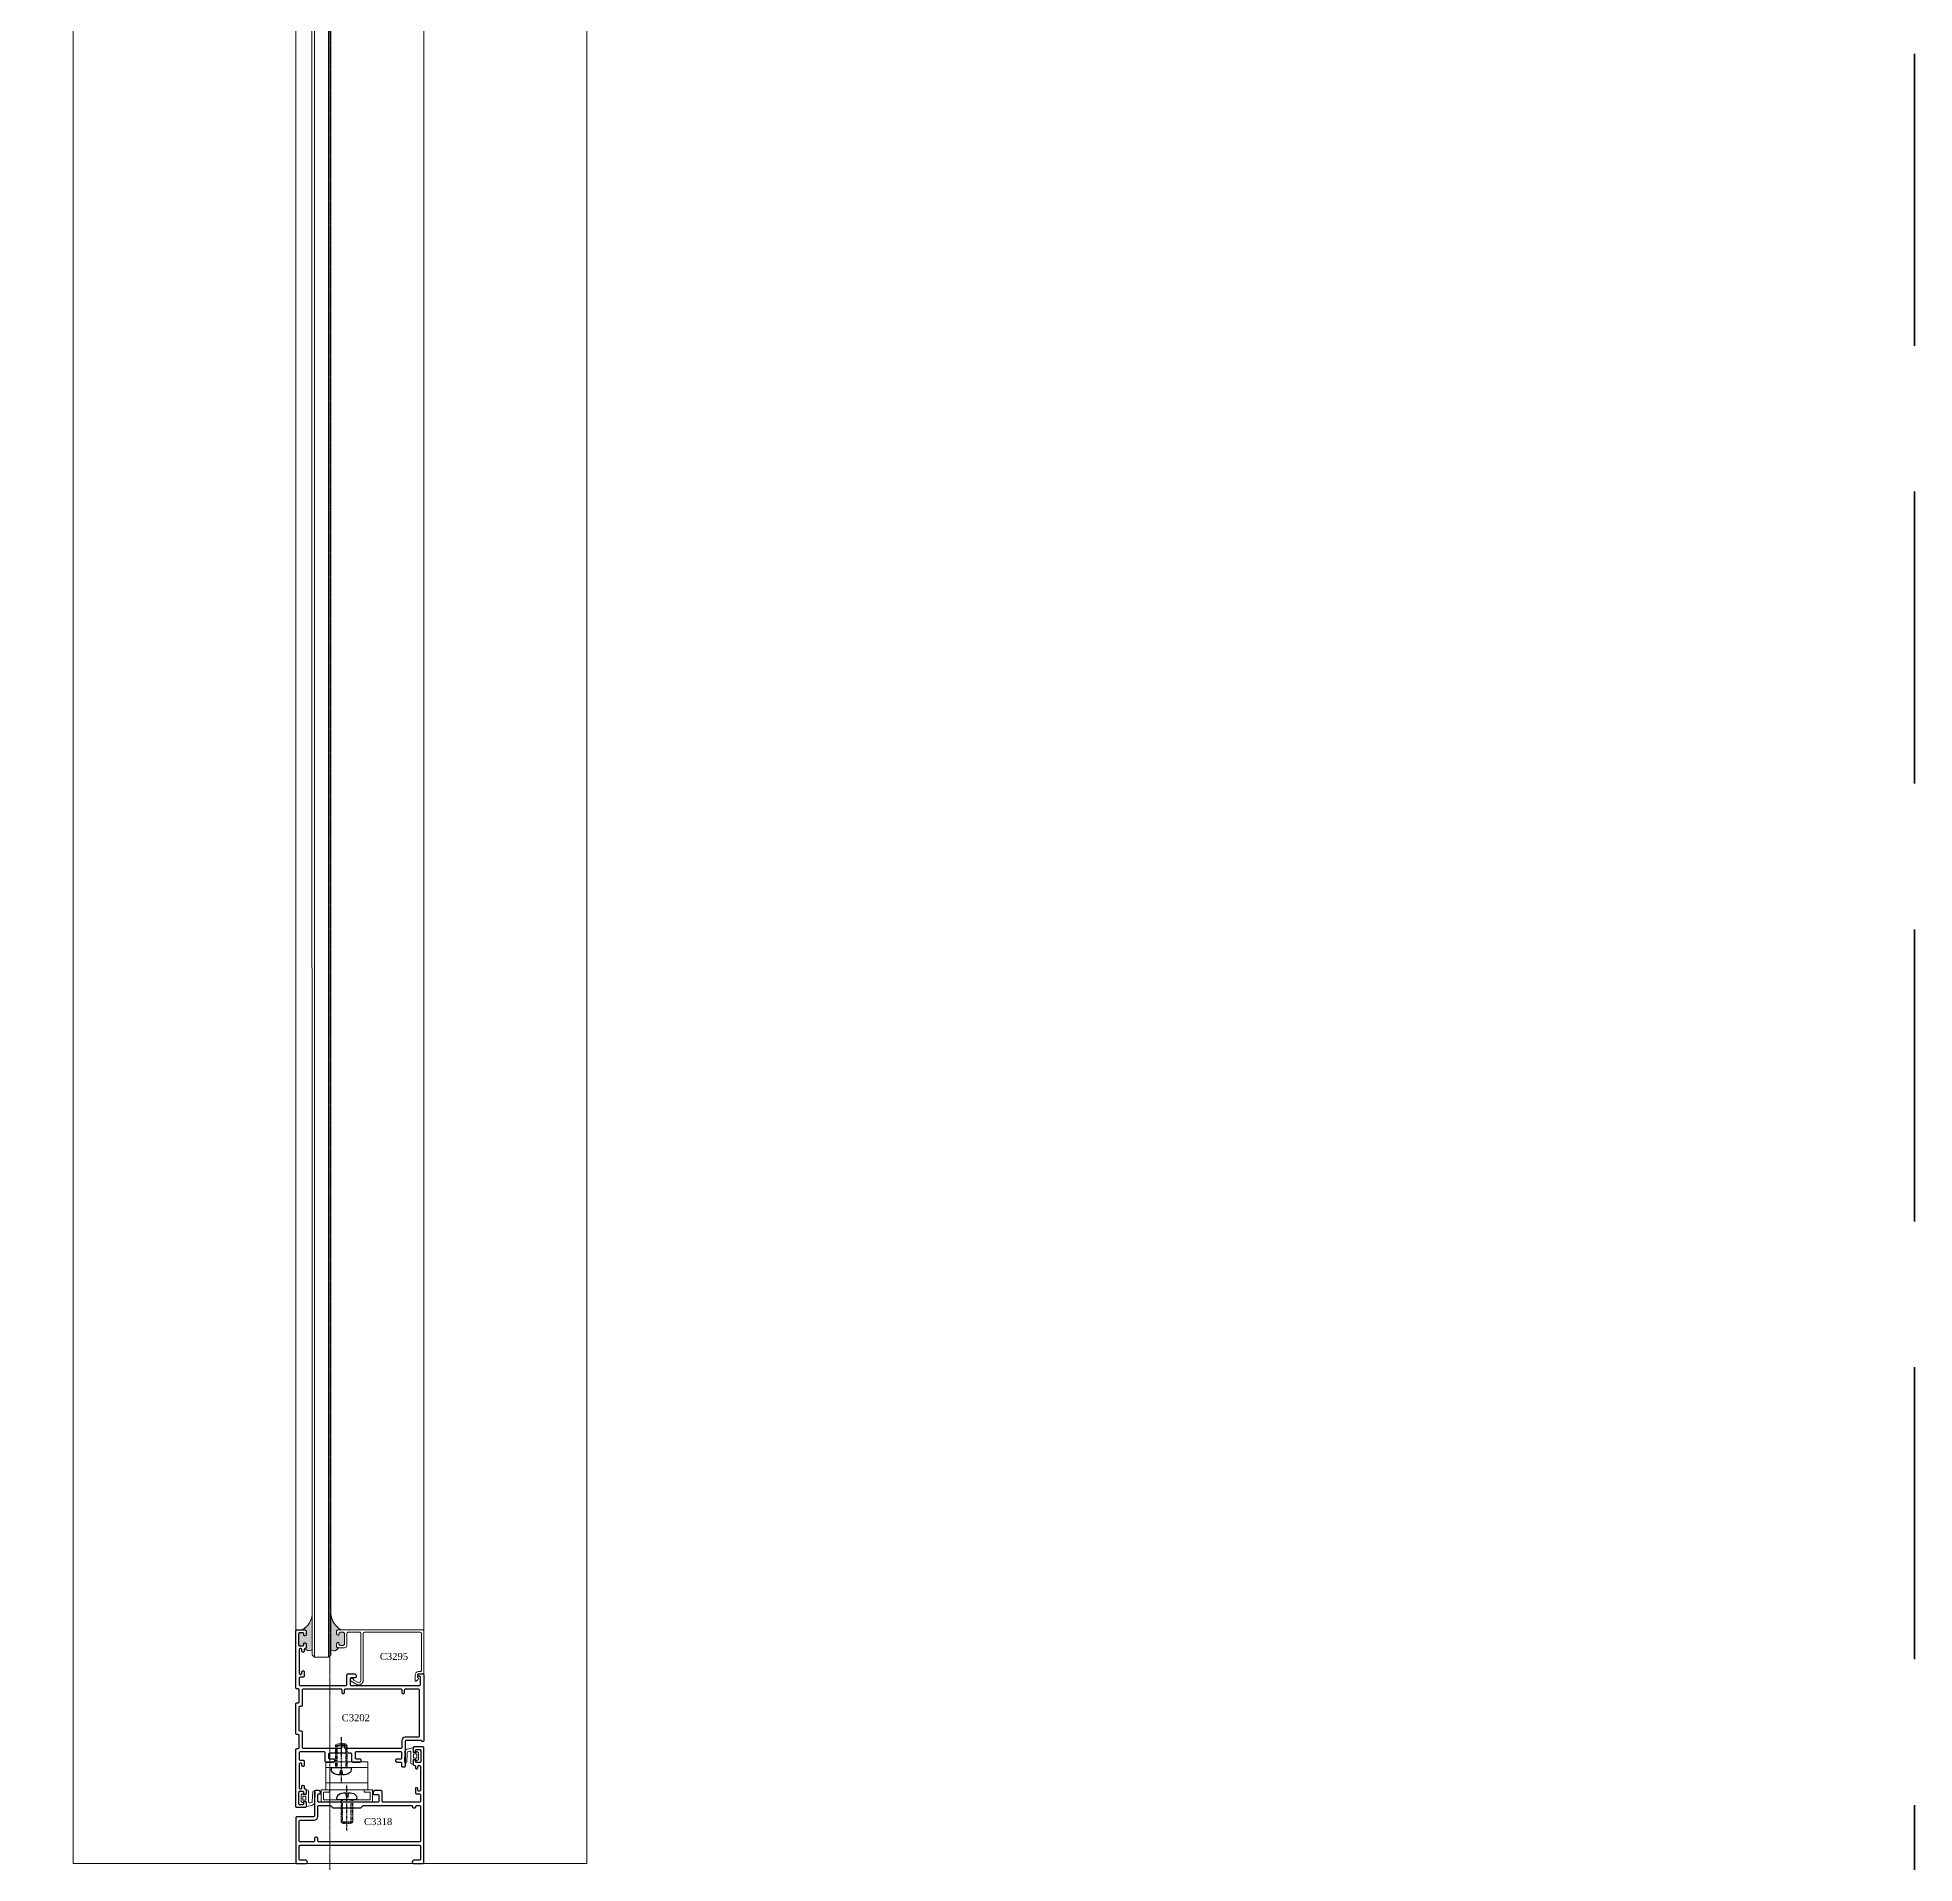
# Model space of a CAD drawing. Header units: millimetres. Extents: x 1336014 to 2939047, y -333549 to -60566.
# Drawn here: x 1390840 to 1391644, y -174925 to -174143 of the extents above; entities that cross this region are included whole.
import ezdxf

# ---------------------------------------------------------------- set-up
doc = ezdxf.new("R2010")
doc.units = ezdxf.units.MM
doc.header["$MEASUREMENT"] = 0
for name, pattern in [('$1$HIDDEN', [0.375, 0.25, -0.125]), ('CENTER2', [1.125, 0.75, -0.125, 0.125, -0.125]), ('DASHED', [0.75, 0.5, -0.25]), ('HIDDEN', [0.375, 0.25, -0.125]), ('PHANTOM', [2.5, 1.25, -0.25, 0.25, -0.25, 0.25, -0.25])]:
    doc.linetypes.add(name, pattern=pattern)
for name, color, linetype, lineweight in [('01.Cut', 255, 'Continuous', 35), ('02.Thay', 145, 'Continuous', 15), ('06.betong', 2, 'Continuous', 35), ('10.truc', 250, 'CENTER2', 20), ('Bản lề cửa', 1, 'Continuous', 9), ('KT KHUNG BAO', 96, 'Continuous', 9), ('kính', 54, 'Continuous', 9), ('Nhôm', 4, 'Continuous', 20), ('Nẹp nhôm', 6, 'Continuous', 9), ('Ron', 15, 'Continuous', 9), ('silicon', 211, 'Continuous', 9), ('Vít', 42, 'Continuous', 25), ('Đường gióng', 251, 'Continuous', 9)]:
    doc.layers.add(name, color=color, linetype=linetype, lineweight=lineweight)
for name, color, linetype in [('1', 4, 'Continuous'), ('2', 7, 'Continuous'), ('BOLT', 2, 'Continuous'), ('Dim and mark text', 241, 'Continuous')]:
    doc.layers.add(name, color=color, linetype=linetype)
doc.styles.add('(Mark cn big5)', font='', dxfattribs={"height": 9})
doc.styles.get('(Mark cn big5)').set_extended_font_data('经典宋体繁')

# ---------------------------------------------------------------- blocks, each defined once
blk = doc.blocks.new('gioang')
at = {"layer": 'Ron'}
for p, q in [((-0.91, 3.28), (-0.91, 3.58)), ((0.83, 3.78), (-0.71, 3.78)), ((4.09, 2.78), (-0.41, 2.78)), ((0, 0), (4.16, 0.1)), ((0.56, 5.29), (0.97, 5.89)), ((0.83, 4.98), (0.73, 4.98)), ((1.03, 3.98), (1.03, 4.78)), ((1.63, 4.13), (1.63, 5.03)), ((3.23, 5.23), (1.83, 5.23)), ((3.43, 4.13), (3.43, 5.03)), ((4.49, 5.29), (4.09, 5.89)), ((4.45, 1.59), (4.58, 2.17)), ((5.54, 1.1), (6.09, 3.51))]:
    blk.add_line(p, q, dxfattribs=at)
for points in [[(-0.1, 0.99), (3.98, 1.2)], [(1.83, 3.93), (3.23, 3.93)]]:
    blk.add_lwpolyline(points, dxfattribs=at)
for points in [[(4.09, 5.89, 0.248897), (3.92, 5.98), (1.13, 5.98, 0.248897), (0.97, 5.89)], [(6.09, 3.51, 0.527023), (5.9, 3.78), (4.23, 3.78, -0.414214), (4.03, 3.98), (4.03, 4.78, -0.414214), (4.23, 4.98), (4.33, 4.98, 0.601413), (4.49, 5.29)]]:
    blk.add_lwpolyline(points, format="xyb", dxfattribs=at)
for centre, radius, start, end in [((-0.71, 3.58), 0.2, 90, 180), ((-0.41, 3.28), 0.5, 180, 270), ((-0.04, 0.5), 0.5, 96.819, 274.7291), ((0.73, 5.18), 0.2, 145.907, 270), ((0.83, 4.78), 0.2, 0, 90), ((0.83, 3.98), 0.2, 270, 0), ((1.83, 5.03), 0.2, 90, 180), ((1.83, 4.13), 0.2, 180, 269.9998), ((3.23, 5.03), 0.2, 0, 90), ((3.23, 4.13), 0.2, 269.9998, 0), ((3.96, 1.7), 0.5, 272.9056, 347.163), ((4.09, 2.28), 0.5, 347.163, 90), ((4.13, 1.6), 1.5, 271.4321, 340.571)]:
    blk.add_arc(centre, radius, start, end, dxfattribs=at)
blk = doc.blocks.new('A$C0379527E')
at = {"layer": 'BOLT', "color": 1, "linetype": 'PHANTOM'}
blk.add_line((4.38, 0), (4.38, 19.58), dxfattribs=at)
at = {"layer": 'Vít', "linetype": 'Continuous'}
for p, q in [((0, 13.05), (0.1, 13.85)), ((0, 13.05), (8.75, 13.05)), ((3.91, 15.91), (4.03, 14.3)), ((4.03, 14.3), (4.72, 14.3)), ((4.84, 15.91), (4.72, 14.3)), ((8.75, 13.05), (8.65, 13.85))]:
    blk.add_line(p, q, dxfattribs=at)
at = {"layer": 'Vít', "linetype": 'DASHED'}
for p, q in [((1.88, 3.67), (1.88, 13.05)), ((2.5, 3.67), (2.5, 13.05)), ((6.25, 3.67), (6.25, 13.05)), ((6.88, 13.05), (6.88, 3.67)), ((6.88, 3.67), (1.88, 3.67)), ((1.88, 3.67), (2.5, 3.05)), ((6.25, 3.05), (2.5, 3.05)), ((6.88, 3.67), (6.25, 3.05))]:
    blk.add_line(p, q, dxfattribs=at)
at = {"layer": 'Vít', "linetype": 'Continuous'}
for centre, radius, start, end in [((4.38, 0.55), 15.62, 92.67946, 97.86618), ((3.66, 15.91), 0.25, 0, 92.67941), ((5.09, 15.91), 0.25, 87.32059, 180), ((4.38, 0.55), 15.62, 82.13381, 87.32054), ((2.58, 13.55), 2.5, 97.86621, 173.11241), ((6.17, 13.55), 2.5, 6.88758, 82.13379)]:
    blk.add_arc(centre, radius, start, end, dxfattribs=at)
blk = doc.blocks.new('A$C65163FCF')
at = {"color": 3, "rotation": 180}
blk.add_blockref('A$C0379527E', (8.75, 19.58), dxfattribs=at)
blk = doc.blocks.new('Bản lề chữ A nhôm XingFa')
at = {"layer": 'Bản lề cửa', "color": 56}
for p, q in [((-3, 8.59), (-8.3, 8.59)), ((-8.3, -13.41), (-8.3, 8.59)), ((-3, -13.41), (-3, 8.59)), ((-4, 7.59), (-7.3, 7.59)), ((-7.3, -12.41), (-7.3, 7.59)), ((-4, 4.99), (-4, 7.59)), ((-3, 4.99), (-4, 4.99)), ((9.05, 6.59), (-3, 6.59)), ((0, -11.41), (0, 6.59)), ((6.55, -11.41), (6.55, 6.59)), ((9.05, -11.41), (9.05, 6.59)), ((-3, -13.41), (-8.3, -13.41)), ((-4, -12.41), (-7.3, -12.41)), ((-4, -12.41), (-4, -9.81)), ((-3, -9.81), (-4, -9.81)), ((9.05, -11.41), (-3, -11.41))]:
    blk.add_line(p, q, dxfattribs=at)
at = {"layer": '2', "extrusion": (0, 0, -1), "zscale": -0.9999999999999999, "rotation": 270}
blk.add_blockref('A$C65163FCF', (0.77, 1.96), dxfattribs=at)
at = {"layer": '2', "color": 3, "extrusion": (0, 0, -1), "zscale": -0.9999999999999999, "rotation": 90}
blk.add_blockref('A$C65163FCF', (-0.02, -4.37), dxfattribs=at)
blk = doc.blocks.new('qưeqw')
at = {"layer": 'Đường gióng'}
for points in [[(871899.01, 36560.32), (871900.16, 36560.32, -0.414214), (871900.66, 36559.82), (871900.66, 36558.41, -0.339454), (871900.29, 36557.93), (871899.91, 36557.83, -0.493145), (871899.66, 36558.02), (871899.66, 36558.62, 0.414214), (871899.16, 36559.12), (871897.86, 36559.12, 0.414214), (871897.36, 36558.62), (871897.36, 36554.02, 0.414214), (871897.86, 36553.52), (871899.16, 36553.52, 0.414214), (871899.66, 36554.02), (871899.66, 36554.62, -0.493145), (871899.91, 36554.81), (871900.29, 36554.71, -0.339454), (871900.66, 36554.23), (871900.66, 36552.82, -0.406996), (871900.17, 36552.32, 0.452226), (871903.21, 36551.78), (871903.21, 36567.39, -0.253001)], [(871912.39, 36563.34, -0.10198), (871911.19, 36566.74), (871911.19, 36551.78, 0.235459), (871912.98, 36551.39, 0.252466), (871914.41, 36552.72), (871914.24, 36552.72, -0.414214), (871913.74, 36553.22), (871913.74, 36554.43, -0.339454), (871914.11, 36554.91), (871914.49, 36555.01, -0.493145), (871914.74, 36554.82), (871914.74, 36554.22, 0.414214), (871915.24, 36553.72), (871916.54, 36553.72, 0.414214), (871917.04, 36554.22), (871917.04, 36558.82, 0.414214), (871916.54, 36559.32), (871915.24, 36559.32, 0.414214), (871914.74, 36558.82), (871914.74, 36558.22, -0.493145), (871914.49, 36558.03), (871914.11, 36558.13, -0.339454), (871913.74, 36558.61), (871913.74, 36559.82, -0.414214), (871914.24, 36560.32), (871915.39, 36560.32, -0.124876)]]:
    blk.add_hatch(color=256, dxfattribs=at).paths.add_polyline_path(points)
at = {"layer": '1'}
for points in [[(871898.06, 36492.22), (871898.26, 36492.22, 0.414214), (871898.76, 36492.72), (871898.76, 36493.23, -0.414214), (871899.25, 36493.72), (871899.27, 36493.72, -0.414214), (871899.76, 36493.23), (871899.76, 36492.52, 0.414214), (871900.06, 36492.22), (871900.16, 36492.22, -0.414214), (871900.66, 36491.72), (871900.66, 36490.31, -0.339454), (871900.29, 36489.83), (871899.91, 36489.73, -0.493145), (871899.66, 36489.92), (871899.66, 36490.52, 0.414214), (871899.16, 36491.02), (871897.86, 36491.02, 0.414214), (871897.36, 36490.52), (871897.36, 36485.92, 0.414214), (871897.86, 36485.42), (871899.16, 36485.42, 0.414214), (871899.66, 36485.92), (871899.66, 36486.52, -0.493145), (871899.91, 36486.71), (871900.29, 36486.61, -0.339454), (871900.66, 36486.13), (871900.66, 36484.72, -0.414214), (871900.16, 36484.22), (871896.66, 36484.22, -0.414214), (871896.16, 36484.72), (871896.16, 36508.92, -0.414214), (871896.66, 36509.42), (871897.16, 36509.42, 0.414214), (871897.66, 36509.92), (871897.66, 36514.92, 0.414214), (871897.16, 36515.42), (871896.66, 36515.42, -0.414214), (871896.16, 36515.92), (871896.16, 36528.52, -0.414214), (871896.66, 36529.02), (871897.16, 36529.02, 0.414214), (871897.66, 36529.52), (871897.66, 36534.52, 0.414214), (871897.16, 36535.02), (871896.66, 36535.02, -0.414214), (871896.16, 36535.52), (871896.16, 36559.72, -0.414214), (871896.66, 36560.22), (871900.16, 36560.22, -0.414214), (871900.66, 36559.72), (871900.66, 36558.31, -0.339454), (871900.29, 36557.83), (871899.91, 36557.73, -0.493145), (871899.66, 36557.92), (871899.66, 36558.52, 0.414214), (871899.16, 36559.02), (871897.86, 36559.02, 0.414214), (871897.36, 36558.52), (871897.36, 36553.92, 0.414214), (871897.86, 36553.42), (871899.16, 36553.42, 0.414214), (871899.66, 36553.92), (871899.66, 36554.52, -0.493145), (871899.91, 36554.71), (871900.29, 36554.61, -0.339454), (871900.66, 36554.13), (871900.66, 36552.72, -0.414214), (871900.16, 36552.22), (871900.06, 36552.22, 0.414214), (871899.76, 36551.92), (871899.76, 36551.21, -0.414214), (871899.27, 36550.72), (871899.25, 36550.72, -0.414214), (871898.76, 36551.21), (871898.76, 36551.72, 0.414214), (871898.26, 36552.22), (871898.06, 36552.22, 0.414214), (871897.56, 36551.72), (871897.56, 36541.72, 0.414214), (871898.06, 36541.22), (871898.26, 36541.22, 0.414214), (871898.76, 36541.72), (871898.76, 36542.23, -0.414214), (871899.25, 36542.72), (871899.27, 36542.72, -0.414214), (871899.76, 36542.23), (871899.76, 36540.52, -0.414214), (871899.26, 36540.02), (871898.06, 36540.02, 0.414214), (871897.56, 36539.52), (871897.56, 36536.92, 0.414214), (871898.06, 36536.42), (871917.56, 36536.42, 0.414214), (871918.06, 36536.92), (871918.06, 36540.92, -0.414214), (871918.56, 36541.42), (871921.39, 36541.42, -0.339454), (871921.87, 36541.05), (871922.04, 36540.4, -0.493145), (871921.56, 36539.77), (871919.96, 36539.77, 0.414214), (871919.46, 36539.27), (871919.46, 36536.92, 0.414214), (871919.96, 36536.42), (871949.06, 36536.42, 0.414214), (871949.56, 36536.92), (871949.56, 36539.92, 0.414214), (871949.06, 36540.42), (871948.66, 36540.42, -0.493145), (871948.37, 36540.8), (871948.44, 36541.05, -0.339454), (871948.92, 36541.42), (871950.46, 36541.42, -0.414214), (871950.96, 36540.92), (871950.96, 36512.92, -0.414214), (871950.46, 36512.42, -0.414214), (871949.96, 36512.92), (871943.46, 36512.92, 0.414214), (871942.96, 36512.42), (871942.96, 36501.92, -0.414214), (871942.46, 36501.42), (871942.06, 36501.42, -0.414214), (871941.56, 36501.92), (871941.56, 36503.02, 0.414214), (871941.06, 36503.52), (871939.56, 36503.52, -0.414214), (871939.06, 36504.02), (871939.06, 36504.52, -0.414214), (871939.56, 36505.02), (871941.06, 36505.02, 0.414214), (871941.56, 36505.52), (871941.56, 36507.52, 0.414214), (871941.06, 36508.02), (871922.06, 36508.02, 0.414214), (871921.56, 36507.52), (871921.56, 36505.52, 0.414214), (871922.06, 36505.02), (871923.56, 36505.02, -0.414214), (871924.06, 36504.52), (871924.06, 36504.02, -0.414214), (871923.56, 36503.52), (871920.66, 36503.52, -0.414214), (871920.16, 36504.02), (871920.16, 36506.92, 0.414214), (871919.66, 36507.42), (871910.69, 36507.42, 0.414214), (871910.19, 36506.92), (871910.19, 36505.52, 0.414214), (871910.69, 36505.02), (871912.19, 36505.02, -0.414214), (871912.69, 36504.52), (871912.69, 36504.02, -0.414214), (871912.19, 36503.52), (871909.29, 36503.52, -0.414214), (871908.79, 36504.02), (871908.79, 36507.52, 0.414214), (871908.29, 36508.02), (871898.06, 36508.02, 0.414214), (871897.56, 36507.52), (871897.56, 36504.92, 0.414214), (871898.06, 36504.42), (871899.26, 36504.42, -0.414214), (871899.76, 36503.92), (871899.76, 36502.21, -0.414214), (871899.27, 36501.72), (871899.25, 36501.72, -0.414214), (871898.76, 36502.21), (871898.76, 36502.72, 0.414214), (871898.26, 36503.22), (871898.06, 36503.22, 0.414214), (871897.56, 36502.72), (871897.56, 36492.72, 0.414214)], [(871916.56, 36533.02, 0.414214), (871917.06, 36533.52), (871917.06, 36534.52, -0.414214), (871917.56, 36535.02), (871941.06, 36535.02, -0.414214), (871941.56, 36534.52), (871941.56, 36533.52, 0.414214), (871942.06, 36533.02), (871942.26, 36533.02, 0.414214), (871942.76, 36533.52), (871942.76, 36534.52, -0.414214), (871943.26, 36535.02), (871948.46, 36535.02, -0.414214), (871948.96, 36534.52), (871948.96, 36514.82, -0.414214), (871948.46, 36514.32), (871943.06, 36514.32, 0.414214), (871941.56, 36512.82), (871941.56, 36509.92, -0.414214), (871941.06, 36509.42), (871917.56, 36509.42, -0.414214), (871917.06, 36509.92), (871917.06, 36510.92, 0.414214), (871916.56, 36511.42), (871916.36, 36511.42, 0.414214), (871915.86, 36510.92), (871915.86, 36509.92, -0.414214), (871915.36, 36509.42), (871899.56, 36509.42, -0.414214), (871899.06, 36509.92), (871899.06, 36516.32, 0.414214), (871898.56, 36516.82), (871898.06, 36516.82, -0.414214), (871897.56, 36517.32), (871897.56, 36527.12, -0.414214), (871898.06, 36527.62), (871898.56, 36527.62, 0.414214), (871899.06, 36528.12), (871899.06, 36534.52, -0.414214), (871899.56, 36535.02), (871915.36, 36535.02, -0.414214), (871915.86, 36534.52), (871915.86, 36533.52, 0.414214), (871916.36, 36533.02)], [(871896.66, 36460.22), (871900.66, 36460.22, 0.57735), (871901.09, 36460.97), (871900.86, 36461.37, 0.267949), (871900.43, 36461.62), (871898.06, 36461.62, -0.414214), (871897.56, 36462.12), (871897.56, 36467.52, -0.414214), (871898.06, 36468.02), (871949.06, 36468.02, -0.414214), (871949.56, 36467.52), (871949.56, 36462.12, -0.414214), (871949.06, 36461.62), (871946.69, 36461.62, 0.267949), (871946.26, 36461.37), (871946.03, 36460.97, 0.57735), (871946.46, 36460.22), (871950.46, 36460.22, 0.414214), (871950.96, 36460.72), (871950.96, 36509.72, 0.414214), (871950.46, 36510.22), (871946.96, 36510.22, 0.414214), (871946.46, 36509.72), (871946.46, 36508.31, 0.339454), (871946.83, 36507.83), (871947.21, 36507.73, 0.493145), (871947.46, 36507.92), (871947.46, 36508.52, -0.414214), (871947.96, 36509.02), (871949.26, 36509.02, -0.414214), (871949.76, 36508.52), (871949.76, 36503.92, -0.414214), (871949.26, 36503.42), (871947.96, 36503.42, -0.414214), (871947.46, 36503.92), (871947.46, 36504.52, 0.493145), (871947.21, 36504.71), (871946.83, 36504.61, 0.339454), (871946.46, 36504.13), (871946.46, 36502.72, 0.414214), (871946.96, 36502.22), (871947.06, 36502.22, -0.414214), (871947.36, 36501.92), (871947.36, 36501.22, 0.414214), (871947.86, 36500.72), (871947.86, 36500.72, 0.414214), (871948.36, 36501.22), (871948.36, 36501.72, -0.414214), (871948.86, 36502.22), (871949.06, 36502.22, -0.414214), (871949.56, 36501.72), (871949.56, 36491.72, -0.414214), (871949.06, 36491.22), (871948.86, 36491.22, -0.414214), (871948.36, 36491.72), (871948.36, 36492.22, 0.414214), (871947.86, 36492.72), (871947.86, 36492.72, 0.414214), (871947.36, 36492.22), (871947.36, 36490.52, 0.414214), (871947.86, 36490.02), (871949.06, 36490.02, -0.414214), (871949.56, 36489.52), (871949.56, 36486.92, -0.414214), (871949.06, 36486.42), (871933.66, 36486.42, -0.414214), (871933.16, 36486.92), (871933.16, 36490.92, 0.414214), (871932.66, 36491.42), (871929.93, 36491.42, 0.339454), (871929.45, 36491.05), (871929.28, 36490.4, 0.493145), (871929.76, 36489.77), (871931.26, 36489.77, -0.414214), (871931.76, 36489.27), (871931.76, 36486.92, -0.414214), (871931.26, 36486.42), (871906.06, 36486.42, -0.414214), (871905.56, 36486.92), (871905.56, 36489.52, -0.414214), (871906.06, 36490.02), (871906.46, 36490.02, 0.493145), (871906.75, 36490.4), (871906.57, 36491.05, 0.339454), (871906.09, 36491.42), (871904.66, 36491.42, 0.414214), (871904.16, 36490.92), (871904.16, 36480.72, -0.414214), (871903.66, 36480.22), (871896.66, 36480.22, 0.414214), (871896.16, 36479.72), (871896.16, 36460.72, 0.414214)], [(871896.66, 36460.22), (871900.66, 36460.22, 0.57735), (871901.09, 36460.97), (871900.86, 36461.37, 0.267949), (871900.43, 36461.62), (871898.06, 36461.62, -0.414214), (871897.56, 36462.12), (871897.56, 36467.52, -0.414214), (871898.06, 36468.02), (871949.06, 36468.02, -0.414214), (871949.56, 36467.52), (871949.56, 36462.12, -0.414214), (871949.06, 36461.62), (871946.69, 36461.62, 0.267949), (871946.26, 36461.37), (871946.03, 36460.97, 0.57735), (871946.46, 36460.22), (871950.46, 36460.22, 0.414214), (871950.96, 36460.72), (871950.96, 36509.72, 0.414214), (871950.46, 36510.22), (871946.96, 36510.22, 0.414214), (871946.46, 36509.72), (871946.46, 36508.31, 0.339454), (871946.83, 36507.83), (871947.21, 36507.73, 0.493145), (871947.46, 36507.92), (871947.46, 36508.52, -0.414214), (871947.96, 36509.02), (871949.26, 36509.02, -0.414214), (871949.76, 36508.52), (871949.76, 36503.92, -0.414214), (871949.26, 36503.42), (871947.96, 36503.42, -0.414214), (871947.46, 36503.92), (871947.46, 36504.52, 0.493145), (871947.21, 36504.71), (871946.83, 36504.61, 0.339454), (871946.46, 36504.13), (871946.46, 36502.72, 0.414214), (871946.96, 36502.22), (871947.06, 36502.22, -0.414214), (871947.36, 36501.92), (871947.36, 36501.22, 0.414214), (871947.86, 36500.72), (871947.86, 36500.72, 0.414214), (871948.36, 36501.22), (871948.36, 36501.72, -0.414214), (871948.86, 36502.22), (871949.06, 36502.22, -0.414214), (871949.56, 36501.72), (871949.56, 36491.72, -0.414214), (871949.06, 36491.22), (871948.86, 36491.22, -0.414214), (871948.36, 36491.72), (871948.36, 36492.22, 0.414214), (871947.86, 36492.72), (871947.86, 36492.72, 0.414214), (871947.36, 36492.22), (871947.36, 36490.52, 0.414214), (871947.86, 36490.02), (871949.06, 36490.02, -0.414214), (871949.56, 36489.52), (871949.56, 36486.92, -0.414214), (871949.06, 36486.42), (871933.66, 36486.42, -0.414214), (871933.16, 36486.92), (871933.16, 36490.92, 0.414214), (871932.66, 36491.42), (871929.93, 36491.42, 0.339454), (871929.45, 36491.05), (871929.28, 36490.4, 0.493145), (871929.76, 36489.77), (871931.26, 36489.77, -0.414214), (871931.76, 36489.27), (871931.76, 36486.92, -0.414214), (871931.26, 36486.42), (871906.06, 36486.42, -0.414214), (871905.56, 36486.92), (871905.56, 36489.52, -0.414214), (871906.06, 36490.02), (871906.46, 36490.02, 0.493145), (871906.75, 36490.4), (871906.57, 36491.05, 0.339454), (871906.09, 36491.42), (871904.66, 36491.42, 0.414214), (871904.16, 36490.92), (871904.16, 36480.72, -0.414214), (871903.66, 36480.22), (871896.66, 36480.22, 0.414214), (871896.16, 36479.72), (871896.16, 36460.72, 0.414214)], [(871949.06, 36485.02, -0.414214), (871949.56, 36484.52), (871949.56, 36469.92, -0.414214), (871949.06, 36469.42), (871906.06, 36469.42, -0.414214), (871905.56, 36469.92), (871905.56, 36470.92, 0.414214), (871905.06, 36471.42), (871904.66, 36471.42, 0.414214), (871904.16, 36470.92), (871904.16, 36469.92, -0.414214), (871903.66, 36469.42), (871898.06, 36469.42, -0.414214), (871897.56, 36469.92), (871897.56, 36478.32, -0.414214), (871898.06, 36478.82), (871904.06, 36478.82, 0.414214), (871905.56, 36480.32), (871905.56, 36484.52, -0.414214), (871906.06, 36485.02), (871911.06, 36485.02), (871912.06, 36484.02), (871924.06, 36484.02), (871925.06, 36485.02), (871945.67, 36485.02, -0.414214), (871946.16, 36484.53), (871946.16, 36484.52, 0.414214), (871946.66, 36484.02), (871947.06, 36484.02, 0.414214), (871947.56, 36484.52), (871947.56, 36484.53, -0.414214), (871948.05, 36485.02)], [(871949.06, 36485.02, -0.414214), (871949.56, 36484.52), (871949.56, 36469.92, -0.414214), (871949.06, 36469.42), (871906.06, 36469.42, -0.414214), (871905.56, 36469.92), (871905.56, 36470.92, 0.414214), (871905.06, 36471.42), (871904.66, 36471.42, 0.414214), (871904.16, 36470.92), (871904.16, 36469.92, -0.414214), (871903.66, 36469.42), (871898.06, 36469.42, -0.414214), (871897.56, 36469.92), (871897.56, 36478.32, -0.414214), (871898.06, 36478.82), (871904.06, 36478.82, 0.414214), (871905.56, 36480.32), (871905.56, 36484.52, -0.414214), (871906.06, 36485.02), (871911.06, 36485.02), (871912.06, 36484.02), (871924.06, 36484.02), (871925.06, 36485.02), (871945.67, 36485.02, -0.414214), (871946.16, 36484.53), (871946.16, 36484.52, 0.414214), (871946.66, 36484.02), (871947.06, 36484.02, 0.414214), (871947.56, 36484.52), (871947.56, 36484.53, -0.414214), (871948.05, 36485.02)]]:
    blk.add_lwpolyline(points, format="xyb", close=True, dxfattribs=at)
at = {"layer": 'KT KHUNG BAO'}
for centre, start, end in [((871901.93, 36553.38), 211.18976, 308.52866), ((871901.93, 36553.38), 211.18976, 308.52866), ((871912.47, 36553.38), 231.47134, 341.13803), ((871912.47, 36553.38), 231.47134, 327.31699)]:
    blk.add_arc(centre, 2.05, start, end, dxfattribs=at)
at = {"layer": 'kính'}
for p, q in [((871903.15, 36569.72), (871903.19, 36843.75)), ((871911.19, 36843.75), (871911.19, 36569.71))]:
    blk.add_line(p, q, dxfattribs=at)
for points in [[(871903.05, 36843.75), (871903.16, 37971.15), (871904.17, 37972.02), (871910.15, 37972.02), (871911.16, 37971.14), (871911.16, 36843.92)], [(871904.21, 36548.52), (871904.21, 36548.52), (871904.21, 36548.52), (871903.21, 36549.52), (871903.15, 36569.72)], [(871911.19, 36569.71), (871911.19, 36549.52), (871910.19, 36548.52)]]:
    blk.add_lwpolyline(points, dxfattribs=at)
at = {"layer": 'kính', "linetype": 'HIDDEN', "lineweight": 5}
blk.add_lwpolyline([(871904.21, 36548.52), (871910.15, 36548.52), (871910.15, 37972.02), (871904.21, 37972.02)], close=True, dxfattribs=at)
at = {"layer": 'Nhôm', "color": 6}
blk.add_lwpolyline([(871949.96, 36542.92, -0.414214), (871949.46, 36542.42), (871948.76, 36542.42, 0.414214), (871947.26, 36540.92), (871947.26, 36538.54, 0.668179), (871947.77, 36538.33), (871948.51, 36539.07, 0.339454), (871948.59, 36539.67), (871948.3, 36540.18, -0.131652), (871948.26, 36540.33), (871948.26, 36540.92, -0.414214), (871948.76, 36541.42), (871950.46, 36541.42, 0.414214), (871950.96, 36541.92), (871950.96, 36559.92, 0.414214), (871950.66, 36560.22), (871914.16, 36560.22, 0.414214), (871913.66, 36559.72), (871913.66, 36558.51, 0.339454), (871914.03, 36558.03), (871914.41, 36557.93, 0.493145), (871914.66, 36558.12), (871914.66, 36558.72, -0.414214), (871915.16, 36559.22), (871916.46, 36559.22, -0.414214), (871916.96, 36558.72), (871916.96, 36554.12, -0.414214), (871916.46, 36553.62), (871915.16, 36553.62, -0.414214), (871914.66, 36554.12), (871914.66, 36554.72, 0.493145), (871914.41, 36554.91), (871914.03, 36554.81, 0.339454), (871913.66, 36554.33), (871913.66, 36553.12, 0.414214), (871914.16, 36552.62), (871916.96, 36552.62, 0.414214), (871917.96, 36553.62), (871917.96, 36558.72, -0.414214), (871918.46, 36559.22), (871923.52, 36559.22, -0.414214), (871924.02, 36558.72), (871924.02, 36538.72, -0.57735), (871922.52, 36537.85), (871921.08, 36538.68, -0.213422), (871920.84, 36539.01, 0.40704), (871920.03, 36539.56, 0.697588), (871919.81, 36538.26), (871922.02, 36536.99, 0.57735), (871925.02, 36538.72), (871925.02, 36558.72, -0.414214), (871925.52, 36559.22), (871949.46, 36559.22, -0.414214), (871949.96, 36558.72)], format="xyb", close=True, dxfattribs=at)
at = {"layer": 'silicon', "ltscale": 0.15}
for centre, radius, start, end in [((871894.57, 36567.74), 8.65, 300.92233, 357.86664), ((871894.57, 36567.74), 8.65, 300.92233, 353.38564), ((871919.83, 36567.74), 8.65, 182.13336, 239.07767), ((871920.05, 36567.95), 8.94, 187.76079, 238.60628)]:
    blk.add_arc(centre, radius, start, end, dxfattribs=at)
at = {"layer": 'Đường gióng'}
for p, q in [((871950.96, 36843.75), (871950.96, 37960.52)), ((871896.2, 37838.45), (871896.2, 36843.75)), ((871951, 36843.75), (871951, 37838.45)), ((871896.2, 36843.75), (871896.2, 36559.82)), ((871951, 36560.02), (871951, 36843.75))]:
    blk.add_line(p, q, dxfattribs=at)
blk.add_lwpolyline([(871896.16, 37960.72), (871896.16, 36843.75)], dxfattribs=at)
at = {"layer": 'Nẹp nhôm', "rotation": 90}
blk.add_blockref('Bản lề chữ A nhôm XingFa', (871915.65, 36494.72), dxfattribs=at)
at = {"layer": 'Ron', "xscale": -1}
for p, rotation in [((871942.69, 36503.7), 270), ((871904.44, 36490.74), 90)]:
    blk.add_blockref('gioang', p, dxfattribs=dict(at, rotation=rotation))
at = {"layer": 'Dim and mark text', "char_height": 3, "attachment_point": 6, "style": '(Mark cn big5)'}
for s, insert in [('{\\fVNI-Franko|b0|i0|c0|p2; \\fVNI-Times|b0|i0|c0|p2;C3295}', (871944.23, 36548.88)), ('{\\fVNI-Times|b0|i0|c0|p2;C3202}', (871927.9, 36522.62)), ('{\\fVNI-Franko|b0|i0|c0|p2; \\fVNI-Times|b0|i0|c0|p2;C3318}', (871937.44, 36478.14))]:
    blk.add_mtext(s, dxfattribs=dict(at, insert=insert))

msp = doc.modelspace()

# ---------------------------------------------------------------- linework, layer by layer
at = {"layer": '01.Cut', "color": 6, "linetype": '$1$HIDDEN', "ltscale": 500}
msp.add_lwpolyline([(1389449.92, -171324.87), (1391444.07, -171324.87, -0.414214), (1391644.07, -171524.87), (1391644.07, -176222.19, -0.414214), (1391444.07, -176422.19), (1389449.92, -176422.19, -0.414214), (1389249.92, -176222.19), (1389249.92, -171524.87, -0.414214)], format="xyb", close=True, dxfattribs=at)
at = {"layer": '02.Thay'}
msp.add_lwpolyline([(1390855.6, -173324.87), (1391075.6, -173324.87), (1391075.6, -174924.87), (1390855.6, -174924.87)], close=True, dxfattribs=at)
at = {"layer": '10.truc'}
msp.add_line((1390965.6, -171181), (1390965.6, -177460), dxfattribs=at)

# ---------------------------------------------------------------- block references
at = {"layer": '06.betong'}
msp.add_blockref('qưeqw', (519054.8, -211385.09), dxfattribs=at)

doc.saveas('drawing.dxf')
